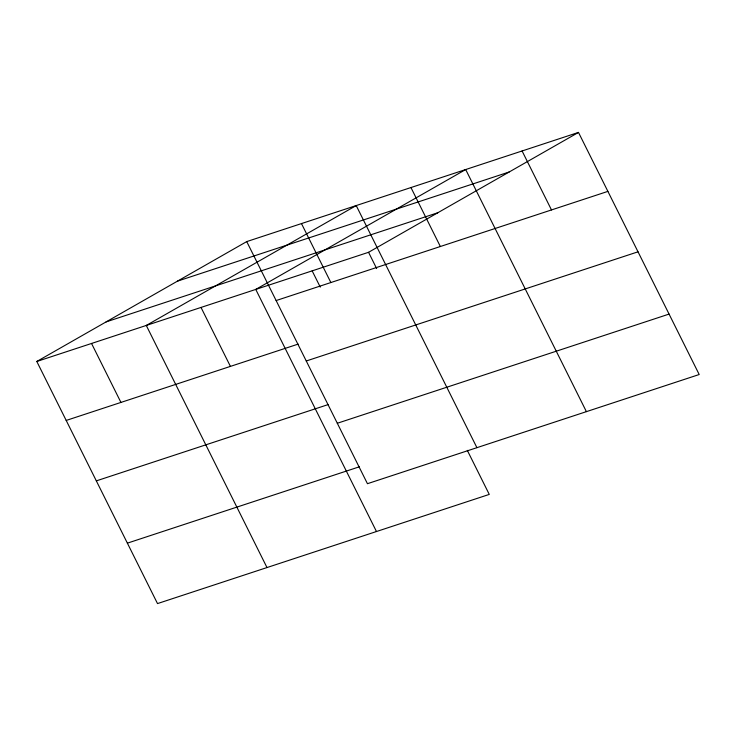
<?xml version="1.0" encoding="UTF-8"?>
<svg xmlns="http://www.w3.org/2000/svg" width="736" height="736" viewBox="0 0 736 736"><rect width="100%" height="100%" fill="white"/><g stroke="black" fill="none" stroke-linecap="round" stroke-linejoin="round"><path stroke-width="1.1" d="M467.305 450.358L489.265 494.408L157.513 603.584L36.8 361.477L246.735 241.592L578.487 132.416L699.2 374.523L367.448 483.699L246.735 241.592M36.8 361.477L368.552 252.301L578.487 132.416M177.459 281.152L509.211 171.976M106.076 321.917L437.837 212.741M276.129 300.555L607.89 191.378M66.194 420.44L298.172 344.098M306.259 360.99L638.02 251.813M96.333 480.875L328.302 404.533M337.309 423.264L669.07 314.088M127.374 543.15L359.352 466.808M522.091 150.972L551.485 209.935M586.399 411.645L465.695 169.538L255.76 289.423L376.473 531.53M410.955 187.551L440.349 246.514M476.919 447.672L356.215 205.565L146.28 325.45L266.993 567.557M368.552 252.301L376.666 268.566M301.475 223.578L330.869 282.541M312.156 270.857L320.27 287.123M201.02 307.436L230.414 366.39M91.54 343.464L120.934 402.417"/></g></svg>
